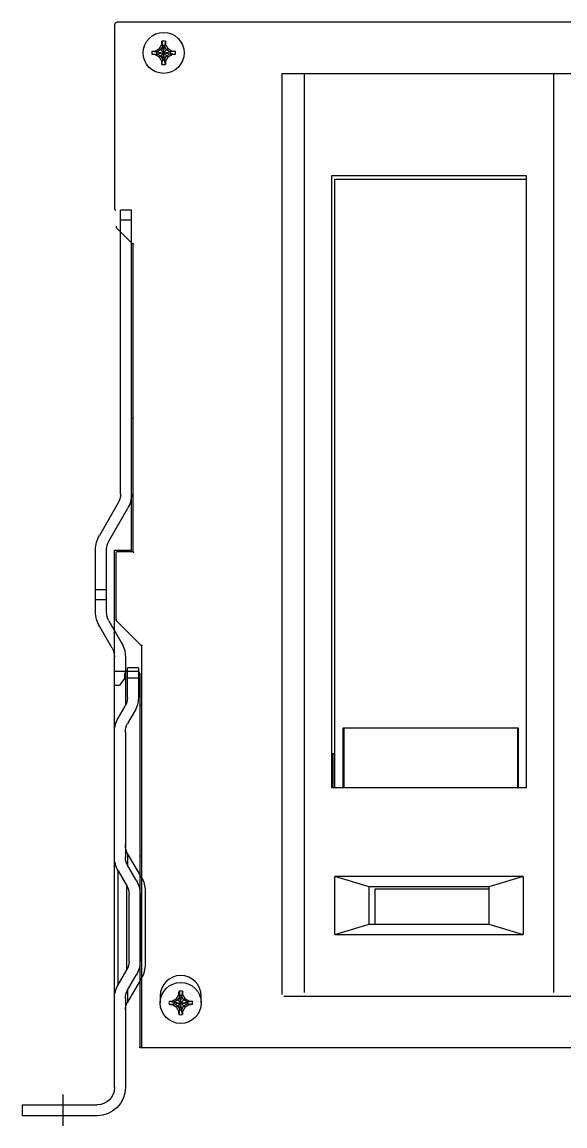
# Model space of a CAD drawing. Header units: inches. Extents: x 0 to 432, y 0 to 333.
# Drawn here: x 0 to 158.8, y 1.5 to 324.5 of the extents above; entities that cross this region are included whole.
import ezdxf

# ---------------------------------------------------------------- set-up
doc = ezdxf.new("R2010")
doc.units = ezdxf.units.IN
doc.layers.add('1', color=1, linetype='Continuous')

# ---------------------------------------------------------------- blocks, each defined once
blk = doc.blocks.new('A$C7F836B4E')
at = {"color": 7, "linetype": 'Continuous'}
for p, q in [((4, 184.84), (4, 268)), ((4, 268), (7.2, 268)), ((4, 265), (7.2, 265)), ((7.2, 184.84), (7.2, 268)), ((7.87, 182.34), (13.4, 172.76)), ((10.63, 171.16), (5.1, 180.74)), ((11.3, 150.34), (11.3, 168.66)), ((14.5, 150.34), (14.5, 168.66)), ((14.5, 157), (11.3, 157)), ((14.5, 154), (11.3, 154)), ((10.63, 147.84), (6.9, 141.38)), ((9.67, 139.78), (13.4, 146.24)), ((5.8, 137.28), (5.8, 122.99)), ((9, 11.2), (9, 137.28)), ((2, 134), (2, 125.34)), ((2, 134), (5.2, 134)), ((5.2, 125.34), (5.2, 134)), ((2, 131), (5.2, 131)), ((7.9, 119.32), (5.87, 122.84)), ((3.1, 121.24), (5.13, 117.72)), ((5.8, 115.22), (5.8, 78.79)), ((1.1, 72.76), (5.13, 79.74)), ((5.13, 79.74), (5.13, 76.29)), ((2.6, 71.9), (5.13, 76.29)), ((7.9, 74.69), (5.37, 70.3)), ((7.9, 41.31), (7.9, 74.69)), ((1.1, 72.76), (1.1, 43.24)), ((0, 68.66), (0, 47.34)), ((5.37, 45.7), (5.37, 70.3)), ((1.5, 67.8), (1.5, 48.2)), ((4.7, 48.2), (4.7, 67.8)), ((7.9, 41.31), (5.37, 45.7)), ((1.1, 43.24), (5.13, 36.26)), ((5.13, 39.71), (2.6, 44.1)), ((5.13, 39.71), (5.13, 36.26)), ((5.8, 37.21), (5.8, 11.2)), ((36, 6.2), (14, 6.2)), ((36, 6.2), (36, 3)), ((14, 3), (36, 3))]:
    blk.add_line(p, q, dxfattribs=at)
for centre, radius, start, end in [((12.2, 184.84), 8.2, 180, 210), ((12.2, 184.84), 5, 180, 210), ((6.3, 168.66), 8.2, 0, 30), ((6.3, 168.66), 5, 0, 30), ((6.3, 150.34), 5, 330, 0), ((6.3, 150.34), 8.2, 330, 0), ((14, 137.28), 8.2, 150, 180), ((14, 137.28), 5, 150, 180), ((10.2, 125.34), 8.2, 180, 210), ((10.2, 125.34), 5, 180, 210), ((0.8, 115.22), 5, 0, 30), ((0.8, 115.22), 8.2, 0, 30), ((0.8, 82.24), 5, 330, 360), ((0.8, 78.79), 5, 330, 0), ((0.8, 78.79), 8.2, 330, 0), ((8.2, 68.66), 8.2, 150, 180), ((9.7, 67.8), 8.2, 150, 180), ((9.7, 67.8), 5, 150, 180), ((8.2, 47.34), 8.2, 180, 210), ((9.7, 48.2), 8.2, 180, 210), ((9.7, 48.2), 5, 180, 210), ((0.8, 37.21), 5, 0, 30), ((0.8, 37.21), 8.2, 0, 30), ((0.8, 33.76), 5, 0, 30), ((14, 11.2), 8.2, 180, 270), ((14, 11.2), 5, 180, 270)]:
    blk.add_arc(centre, radius, start, end, dxfattribs=at)
at = {"layer": '1'}
blk.add_line((24, 0), (24, 9.2), dxfattribs=at)
blk = doc.blocks.new('1235')
at = {"color": 7, "linetype": 'Continuous'}
for p, q in [((29940.36, -116798.58), (29940.36, -116852.08)), ((30317.86, -116797.58), (29941.06, -116797.58)), ((29954.26, -116803.17), (29954.51, -116804.52)), ((29955.26, -116803.17), (29955.01, -116804.52)), ((29951.35, -116806.08), (29952.7, -116806.33)), ((29952.3, -116806.05), (29952.8, -116806.33)), ((29952.8, -116806.33), (29952.7, -116806.33)), ((29952.7, -116806.33), (29956.81, -116806.83)), ((29952.7, -116806.83), (29956.81, -116806.33)), ((29953.88, -116805.7), (29952.8, -116806.33)), ((29952.8, -116806.33), (29956.71, -116806.83)), ((29952.8, -116806.83), (29956.71, -116806.33)), ((29953.51, -116807.83), (29956.01, -116805.33)), ((29956.01, -116807.83), (29953.51, -116805.33)), ((29954.51, -116804.62), (29953.88, -116805.7)), ((29954.23, -116804.12), (29954.51, -116804.62)), ((29954.51, -116808.63), (29955.01, -116804.52)), ((29954.51, -116804.52), (29954.51, -116804.62)), ((29955.01, -116808.63), (29954.51, -116804.52)), ((29954.51, -116808.53), (29955.01, -116804.62)), ((29955.01, -116808.53), (29954.51, -116804.62)), ((29955.01, -116804.62), (29955.28, -116804.12)), ((29955.01, -116804.62), (29955.01, -116804.52)), ((29955.63, -116805.7), (29955.01, -116804.62)), ((29956.71, -116806.33), (29955.63, -116805.7)), ((29957.22, -116806.05), (29956.71, -116806.33)), ((29956.81, -116806.33), (29956.71, -116806.33)), ((29958.16, -116806.08), (29956.81, -116806.33)), ((29951.35, -116807.08), (29952.7, -116806.83)), ((29952.3, -116807.1), (29952.8, -116806.83)), ((29952.7, -116806.83), (29952.8, -116806.83)), ((29952.8, -116806.83), (29953.88, -116807.45)), ((29953.88, -116807.45), (29954.51, -116808.53)), ((29954.51, -116808.53), (29954.23, -116809.04)), ((29954.26, -116809.98), (29954.51, -116808.63)), ((29954.51, -116808.53), (29954.51, -116808.63)), ((29955.01, -116808.53), (29955.63, -116807.45)), ((29955.01, -116808.63), (29955.01, -116808.53)), ((29955.28, -116809.04), (29955.01, -116808.53)), ((29955.26, -116809.98), (29955.01, -116808.63)), ((29955.63, -116807.45), (29956.71, -116806.83)), ((29956.71, -116806.83), (29957.22, -116807.1)), ((29956.71, -116806.83), (29956.81, -116806.83)), ((29958.16, -116807.08), (29956.81, -116806.83)), ((29989.36, -116812.58), (29989.36, -117082.08)), ((29989.36, -116812.58), (30268.86, -116812.58)), ((29995.86, -116812.58), (29995.86, -117081.58)), ((30068.86, -117081.58), (30068.86, -116812.58)), ((30003.86, -116842.58), (30003.86, -117021.58)), ((30060.86, -116842.58), (30003.86, -116842.58)), ((30004.83, -117021.55), (30004.83, -116843.55)), ((30004.83, -116843.55), (30060.83, -116843.55)), ((30060.86, -117021.58), (30060.86, -116842.58)), ((29940.76, -116857.58), (29945.76, -116862.58)), ((29945.36, -116952.08), (29945.36, -116862.18)), ((29945.76, -116862.58), (29945.76, -116952.58)), ((29945.76, -116913.58), (29945.36, -116913.58)), ((29940.36, -116952.08), (29945.36, -116952.08)), ((29940.36, -116991.58), (29940.36, -116952.08)), ((29940.76, -116952.88), (29940.76, -116972.58)), ((29945.76, -116952.58), (29941.06, -116952.58)), ((29940.76, -116972.58), (29948.26, -116980.08)), ((29948.26, -116980.08), (29948.26, -117097.28)), ((29947.06, -116987.58), (29940.36, -116987.58)), ((29943.36, -116989.58), (29941.86, -116991.58)), ((29943.36, -116989.58), (29943.36, -116988.38)), ((29947.86, -117097.58), (29947.86, -116988.38)), ((29940.36, -116991.58), (29941.86, -116991.58)), ((29948.26, -116997.58), (29947.86, -116997.58)), ((30007.23, -117021.55), (30007.23, -117004.05)), ((30007.23, -117004.05), (30058.43, -117004.05)), ((30007.43, -117004.05), (30007.43, -117021.55)), ((30058.23, -117004.05), (30058.23, -117021.55)), ((30058.43, -117004.05), (30058.43, -117021.55)), ((30003.83, -117011.56), (30004.83, -117011.56)), ((30004.33, -117021.58), (30004.33, -117011.84)), ((30007.23, -117011.56), (30007.43, -117011.56)), ((30058.23, -117011.56), (30058.43, -117011.56)), ((30007.43, -117016.05), (30007.23, -117016.05)), ((30058.43, -117016.05), (30058.23, -117016.05)), ((30007.43, -117019.05), (30007.23, -117019.05)), ((30058.43, -117019.05), (30058.23, -117019.05)), ((30003.86, -117021.58), (30060.86, -117021.58)), ((29947.86, -117041.58), (29948.26, -117041.58)), ((30059.86, -117047.58), (30004.86, -117047.58)), ((30004.86, -117064.58), (30004.86, -117047.58)), ((30014.86, -117050.58), (30004.86, -117047.58)), ((30059.86, -117047.58), (30049.86, -117050.58)), ((30059.86, -117047.58), (30059.86, -117064.58)), ((30014.86, -117061.58), (30014.86, -117050.58)), ((30049.86, -117050.58), (30014.86, -117050.58)), ((30016.56, -117051.33), (30016.56, -117061.58)), ((30049.86, -117051.33), (30016.56, -117051.33)), ((30049.86, -117050.58), (30049.86, -117061.58)), ((30004.86, -117064.58), (30014.86, -117061.58)), ((30014.86, -117061.58), (30049.86, -117061.58)), ((30049.86, -117061.58), (30059.86, -117064.58)), ((30004.86, -117064.58), (30059.86, -117064.58)), ((29953.76, -117082.58), (29953.76, -117084.58)), ((29956.35, -117084.08), (29957.7, -117084.33)), ((29957.3, -117084.05), (29957.8, -117084.33)), ((29958.88, -117083.7), (29957.8, -117084.33)), ((29958.51, -117083.33), (29961.01, -117085.83)), ((29958.51, -117085.83), (29961.01, -117083.33)), ((29959.51, -117082.62), (29958.88, -117083.7)), ((29959.23, -117082.12), (29959.51, -117082.62)), ((29959.26, -117081.17), (29959.51, -117082.52)), ((29960.01, -117086.63), (29959.51, -117082.52)), ((29959.51, -117082.52), (29959.51, -117082.62)), ((29959.51, -117086.63), (29960.01, -117082.52)), ((29960.01, -117086.53), (29959.51, -117082.62)), ((29959.51, -117086.53), (29960.01, -117082.62)), ((29960.26, -117081.17), (29960.01, -117082.52)), ((29960.01, -117082.62), (29960.28, -117082.12)), ((29960.01, -117082.62), (29960.01, -117082.52)), ((29960.63, -117083.7), (29960.01, -117082.62)), ((29961.71, -117084.33), (29960.63, -117083.7)), ((29962.22, -117084.05), (29961.71, -117084.33)), ((29963.16, -117084.08), (29961.81, -117084.33)), ((29965.76, -117084.58), (29965.76, -117082.58)), ((29989.86, -117082.58), (30268.86, -117082.58)), ((29956.35, -117085.08), (29957.7, -117084.83)), ((29957.3, -117085.1), (29957.8, -117084.83)), ((29957.7, -117084.33), (29961.81, -117084.83)), ((29957.8, -117084.33), (29957.7, -117084.33)), ((29957.7, -117084.83), (29961.81, -117084.33)), ((29957.7, -117084.83), (29957.8, -117084.83)), ((29957.8, -117084.33), (29961.71, -117084.83)), ((29957.8, -117084.83), (29961.71, -117084.33)), ((29957.8, -117084.83), (29958.88, -117085.45)), ((29958.88, -117085.45), (29959.51, -117086.53)), ((29959.51, -117086.53), (29959.23, -117087.04)), ((29959.26, -117087.98), (29959.51, -117086.63)), ((29959.51, -117086.53), (29959.51, -117086.63)), ((29960.01, -117086.53), (29960.63, -117085.45)), ((29960.28, -117087.04), (29960.01, -117086.53)), ((29960.01, -117086.63), (29960.01, -117086.53)), ((29960.26, -117087.98), (29960.01, -117086.63)), ((29960.63, -117085.45), (29961.71, -117084.83)), ((29961.81, -117084.33), (29961.71, -117084.33)), ((29961.71, -117084.83), (29962.22, -117085.1)), ((29961.71, -117084.83), (29961.81, -117084.83)), ((29963.16, -117085.08), (29961.81, -117084.83)), ((29947.86, -117097.58), (29947.56, -117097.58)), ((29947.86, -117097.58), (30310.86, -117097.58))]:
    blk.add_line(p, q, dxfattribs=at)
for centre in [(29954.76, -116806.58), (29959.76, -117084.58)]:
    blk.add_circle(centre, 6, dxfattribs=at)
for centre, radius, start, end in [((29941.36, -116798.58), 1, 125.3034, 180), ((29941.06, -116797.88), 0.3, 90, 180), ((29954.76, -116806.58), 3.44, 81.6724, 98.3276), ((29954.76, -116806.58), 3.44, 171.6724, 188.3276), ((29954.76, -116806.58), 2.07, 173.0633, 186.9367), ((29954.76, -116806.58), 2.07, 83.0633, 96.9367), ((29954.76, -116806.58), 2.07, 353.0633, 6.9367), ((29954.76, -116806.58), 3.44, 351.6724, 8.3276), ((29954.76, -116806.58), 2.07, 263.0633, 276.9367), ((29954.76, -116806.58), 3.44, 261.6724, 278.3276), ((30005.03, -116843.75), 0.2, 90, 180), ((30060.63, -116843.75), 0.2, 0, 90), ((29940.86, -116852.08), 0.5, 180, 258.3949), ((29941.06, -116952.88), 0.3, 90, 180), ((29944.16, -116988.38), 0.8, 90, 180), ((29947.06, -116988.38), 0.8, 0, 90), ((29959.76, -117082.58), 6, 0, 180), ((29959.76, -117084.58), 3.44, 171.6724, 188.3276), ((29959.76, -117084.58), 3.44, 81.6724, 98.3276), ((29959.76, -117084.58), 2.07, 83.0633, 96.9367), ((29959.76, -117084.58), 3.44, 351.6724, 8.3276), ((29959.76, -117084.58), 2.07, 173.0633, 186.9367), ((29959.76, -117084.58), 2.07, 263.0633, 276.9367), ((29959.76, -117084.58), 2.07, 353.0633, 6.9367), ((29959.76, -117084.58), 3.44, 261.6724, 278.3276), ((29948.56, -117097.28), 0.3, 180, 270)]:
    blk.add_arc(centre, radius, start, end, dxfattribs=at)
for points, knots in [([(29954.24, -116803.71), (29954.24, -116803.65), (29954.25, -116803.53), (29954.25, -116803.35), (29954.26, -116803.23), (29954.26, -116803.17)], [0, 0, 0, 0, 0.1820912, 0.3611827, 0.5369597, 0.5369597, 0.5369597, 0.5369597]), ([(29955.26, -116803.17), (29955.26, -116803.23), (29955.26, -116803.35), (29955.27, -116803.53), (29955.27, -116803.65), (29955.27, -116803.71)], [0, 0, 0, 0, 0.175777, 0.3548685, 0.5369597, 0.5369597, 0.5369597, 0.5369597]), ([(29951.35, -116806.08), (29951.41, -116806.08), (29951.53, -116806.07), (29951.71, -116806.07), (29951.83, -116806.06), (29951.89, -116806.06)], [0, 0, 0, 0, 0.175777, 0.3548685, 0.5369597, 0.5369597, 0.5369597, 0.5369597]), ([(29951.89, -116806.06), (29951.94, -116806.06), (29952.03, -116806.06), (29952.17, -116806.06), (29952.26, -116806.05), (29952.3, -116806.05)], [0, 0, 0, 0, 0.1414932, 0.277527, 0.408073, 0.408073, 0.408073, 0.408073]), ([(29952.3, -116806.05), (29952.36, -116806.02), (29952.47, -116805.95), (29952.63, -116805.85), (29952.79, -116805.75), (29952.93, -116805.67), (29953.08, -116805.58), (29953.22, -116805.49), (29953.36, -116805.41), (29953.46, -116805.35), (29953.51, -116805.33)], [0, 0, 0, 0, 0.205376, 0.395512, 0.574302, 0.745883, 0.913975, 1.079959, 1.244816, 1.409818, 1.409818, 1.409818, 1.409818]), ([(29953.51, -116805.33), (29953.53, -116805.28), (29953.59, -116805.18), (29953.67, -116805.04), (29953.76, -116804.9), (29953.85, -116804.75), (29953.94, -116804.61), (29954.03, -116804.45), (29954.13, -116804.29), (29954.2, -116804.18), (29954.23, -116804.12)], [0, 0, 0, 0, 0.165032, 0.329913, 0.495916, 0.664027, 0.835601, 1.014352, 1.204449, 1.409818, 1.409818, 1.409818, 1.409818]), ([(29954.23, -116804.12), (29954.23, -116804.07), (29954.24, -116803.99), (29954.24, -116803.85), (29954.24, -116803.76), (29954.24, -116803.71)], [0, 0, 0, 0, 0.1303623, 0.2663977, 0.408073, 0.408073, 0.408073, 0.408073]), ([(29955.27, -116803.71), (29955.28, -116803.76), (29955.28, -116803.85), (29955.28, -116803.99), (29955.28, -116804.07), (29955.28, -116804.12)], [0, 0, 0, 0, 0.1414862, 0.2775215, 0.408073, 0.408073, 0.408073, 0.408073]), ([(29955.28, -116804.12), (29955.32, -116804.18), (29955.39, -116804.29), (29955.49, -116804.45), (29955.58, -116804.61), (29955.67, -116804.75), (29955.76, -116804.9), (29955.84, -116805.04), (29955.93, -116805.18), (29955.98, -116805.28), (29956.01, -116805.33)], [0, 0, 0, 0, 0.205369, 0.395466, 0.574217, 0.745791, 0.913902, 1.079905, 1.244785, 1.409818, 1.409818, 1.409818, 1.409818]), ([(29956.01, -116805.33), (29956.06, -116805.35), (29956.15, -116805.41), (29956.3, -116805.49), (29956.44, -116805.58), (29956.58, -116805.67), (29956.73, -116805.76), (29956.89, -116805.85), (29957.05, -116805.95), (29957.16, -116806.02), (29957.22, -116806.05)], [0, 0, 0, 0, 0.165148, 0.330103, 0.496173, 0.664375, 0.835987, 1.014646, 1.20459, 1.409818, 1.409818, 1.409818, 1.409818]), ([(29957.22, -116806.05), (29957.26, -116806.05), (29957.35, -116806.06), (29957.49, -116806.06), (29957.58, -116806.06), (29957.63, -116806.06)], [0, 0, 0, 0, 0.1303621, 0.2663976, 0.408073, 0.408073, 0.408073, 0.408073]), ([(29957.63, -116806.06), (29957.69, -116806.06), (29957.81, -116806.07), (29957.99, -116806.07), (29958.1, -116806.08), (29958.16, -116806.08)], [0, 0, 0, 0, 0.1820912, 0.3611827, 0.5369597, 0.5369597, 0.5369597, 0.5369597]), ([(29951.89, -116807.09), (29951.83, -116807.09), (29951.71, -116807.09), (29951.53, -116807.08), (29951.41, -116807.08), (29951.35, -116807.08)], [0, 0, 0, 0, 0.1820912, 0.3611827, 0.5369597, 0.5369597, 0.5369597, 0.5369597]), ([(29952.3, -116807.1), (29952.26, -116807.1), (29952.17, -116807.1), (29952.03, -116807.1), (29951.94, -116807.1), (29951.89, -116807.09)], [0, 0, 0, 0, 0.1303623, 0.2663977, 0.408073, 0.408073, 0.408073, 0.408073]), ([(29953.51, -116807.83), (29953.46, -116807.8), (29953.36, -116807.75), (29953.22, -116807.66), (29953.08, -116807.58), (29952.93, -116807.49), (29952.79, -116807.4), (29952.63, -116807.31), (29952.47, -116807.21), (29952.36, -116807.14), (29952.3, -116807.1)], [0, 0, 0, 0, 0.165032, 0.329913, 0.495916, 0.664027, 0.835601, 1.014351, 1.204449, 1.409818, 1.409818, 1.409818, 1.409818]), ([(29954.23, -116809.04), (29954.2, -116808.98), (29954.13, -116808.87), (29954.03, -116808.7), (29953.94, -116808.55), (29953.85, -116808.4), (29953.76, -116808.26), (29953.67, -116808.11), (29953.59, -116807.97), (29953.53, -116807.88), (29953.51, -116807.83)], [0, 0, 0, 0, 0.205305, 0.395403, 0.574189, 0.745798, 0.913922, 1.079923, 1.244793, 1.409818, 1.409818, 1.409818, 1.409818]), ([(29954.24, -116809.45), (29954.24, -116809.4), (29954.24, -116809.31), (29954.24, -116809.17), (29954.23, -116809.08), (29954.23, -116809.04)], [0, 0, 0, 0, 0.1414864, 0.2775217, 0.408073, 0.408073, 0.408073, 0.408073]), ([(29954.26, -116809.98), (29954.26, -116809.92), (29954.25, -116809.81), (29954.25, -116809.63), (29954.24, -116809.51), (29954.24, -116809.45)], [0, 0, 0, 0, 0.175777, 0.3548685, 0.5369597, 0.5369597, 0.5369597, 0.5369597]), ([(29955.27, -116809.45), (29955.27, -116809.51), (29955.27, -116809.63), (29955.26, -116809.81), (29955.26, -116809.92), (29955.26, -116809.98)], [0, 0, 0, 0, 0.1820912, 0.3611827, 0.5369597, 0.5369597, 0.5369597, 0.5369597]), ([(29955.28, -116809.04), (29955.28, -116809.08), (29955.28, -116809.17), (29955.28, -116809.31), (29955.28, -116809.4), (29955.27, -116809.45)], [0, 0, 0, 0, 0.1303623, 0.2663977, 0.408073, 0.408073, 0.408073, 0.408073]), ([(29956.01, -116807.83), (29955.98, -116807.88), (29955.93, -116807.97), (29955.84, -116808.12), (29955.76, -116808.26), (29955.67, -116808.4), (29955.58, -116808.55), (29955.49, -116808.7), (29955.39, -116808.87), (29955.32, -116808.98), (29955.28, -116809.04)], [0, 0, 0, 0, 0.165148, 0.330103, 0.496173, 0.664376, 0.835987, 1.014646, 1.20459, 1.409818, 1.409818, 1.409818, 1.409818]), ([(29957.22, -116807.1), (29957.16, -116807.14), (29957.05, -116807.21), (29956.88, -116807.31), (29956.73, -116807.4), (29956.58, -116807.49), (29956.44, -116807.58), (29956.3, -116807.66), (29956.15, -116807.75), (29956.06, -116807.8), (29956.01, -116807.83)], [0, 0, 0, 0, 0.205369, 0.395466, 0.574217, 0.745791, 0.913902, 1.079905, 1.244785, 1.409818, 1.409818, 1.409818, 1.409818]), ([(29957.63, -116807.09), (29957.58, -116807.1), (29957.49, -116807.1), (29957.35, -116807.1), (29957.26, -116807.1), (29957.22, -116807.1)], [0, 0, 0, 0, 0.1414862, 0.2775215, 0.408073, 0.408073, 0.408073, 0.408073]), ([(29958.16, -116807.08), (29958.1, -116807.08), (29957.99, -116807.08), (29957.81, -116807.09), (29957.69, -116807.09), (29957.63, -116807.09)], [0, 0, 0, 0, 0.175777, 0.3548685, 0.5369597, 0.5369597, 0.5369597, 0.5369597]), ([(29941.06, -116857.45), (29941.01, -116857.47), (29940.91, -116857.52), (29940.81, -116857.56), (29940.76, -116857.58)], [0, 0, 0, 0, 0.1570204, 0.3247177, 0.3247177, 0.3247177, 0.3247177]), ([(29946.06, -116862.45), (29946.01, -116862.47), (29945.91, -116862.52), (29945.81, -116862.56), (29945.76, -116862.58)], [0, 0, 0, 0, 0.1570204, 0.3247177, 0.3247177, 0.3247177, 0.3247177]), ([(29946.06, -116952.88), (29946.02, -116952.83), (29945.92, -116952.73), (29945.82, -116952.63), (29945.76, -116952.58)], [0, 0, 0, 0, 0.1845281, 0.4242641, 0.4242641, 0.4242641, 0.4242641]), ([(29941.06, -116972.45), (29941.01, -116972.47), (29940.91, -116972.52), (29940.81, -116972.56), (29940.76, -116972.58)], [0, 0, 0, 0, 0.1570204, 0.3247177, 0.3247177, 0.3247177, 0.3247177]), ([(29948.56, -116979.95), (29948.51, -116979.97), (29948.41, -116980.02), (29948.31, -116980.06), (29948.26, -116980.08)], [0, 0, 0, 0, 0.1570204, 0.3247177, 0.3247177, 0.3247177, 0.3247177]), ([(30003.86, -117011.58), (30003.93, -117011.61), (30004.09, -117011.7), (30004.25, -117011.79), (30004.33, -117011.84)], [0, 0, 0, 0, 0.2549216, 0.5440186, 0.5440186, 0.5440186, 0.5440186]), ([(29956.35, -117084.08), (29956.41, -117084.08), (29956.53, -117084.07), (29956.71, -117084.07), (29956.83, -117084.06), (29956.89, -117084.06)], [0, 0, 0, 0, 0.175777, 0.3548685, 0.5369597, 0.5369597, 0.5369597, 0.5369597]), ([(29956.89, -117084.06), (29956.94, -117084.06), (29957.03, -117084.06), (29957.17, -117084.06), (29957.26, -117084.05), (29957.3, -117084.05)], [0, 0, 0, 0, 0.1414932, 0.277527, 0.408073, 0.408073, 0.408073, 0.408073]), ([(29957.3, -117084.05), (29957.36, -117084.02), (29957.47, -117083.95), (29957.63, -117083.85), (29957.79, -117083.75), (29957.93, -117083.67), (29958.08, -117083.58), (29958.22, -117083.49), (29958.36, -117083.41), (29958.46, -117083.35), (29958.51, -117083.33)], [0, 0, 0, 0, 0.205376, 0.395512, 0.574302, 0.745883, 0.913975, 1.079959, 1.244816, 1.409818, 1.409818, 1.409818, 1.409818]), ([(29958.51, -117083.33), (29958.53, -117083.28), (29958.59, -117083.18), (29958.67, -117083.04), (29958.76, -117082.9), (29958.85, -117082.75), (29958.94, -117082.61), (29959.03, -117082.45), (29959.13, -117082.29), (29959.2, -117082.18), (29959.23, -117082.12)], [0, 0, 0, 0, 0.165032, 0.329913, 0.495916, 0.664027, 0.835601, 1.014352, 1.204449, 1.409818, 1.409818, 1.409818, 1.409818]), ([(29959.23, -117082.12), (29959.23, -117082.07), (29959.24, -117081.99), (29959.24, -117081.85), (29959.24, -117081.76), (29959.24, -117081.71)], [0, 0, 0, 0, 0.1303623, 0.2663977, 0.408073, 0.408073, 0.408073, 0.408073]), ([(29959.24, -117081.71), (29959.24, -117081.65), (29959.25, -117081.53), (29959.25, -117081.35), (29959.26, -117081.23), (29959.26, -117081.17)], [0, 0, 0, 0, 0.1820912, 0.3611827, 0.5369597, 0.5369597, 0.5369597, 0.5369597]), ([(29960.26, -117081.17), (29960.26, -117081.23), (29960.26, -117081.35), (29960.27, -117081.53), (29960.27, -117081.65), (29960.27, -117081.71)], [0, 0, 0, 0, 0.175777, 0.3548685, 0.5369597, 0.5369597, 0.5369597, 0.5369597]), ([(29960.27, -117081.71), (29960.28, -117081.76), (29960.28, -117081.85), (29960.28, -117081.99), (29960.28, -117082.07), (29960.28, -117082.12)], [0, 0, 0, 0, 0.1414862, 0.2775215, 0.408073, 0.408073, 0.408073, 0.408073]), ([(29960.28, -117082.12), (29960.32, -117082.18), (29960.39, -117082.29), (29960.49, -117082.45), (29960.58, -117082.61), (29960.67, -117082.75), (29960.76, -117082.9), (29960.84, -117083.04), (29960.93, -117083.18), (29960.98, -117083.28), (29961.01, -117083.33)], [0, 0, 0, 0, 0.205369, 0.395466, 0.574217, 0.745791, 0.913902, 1.079905, 1.244785, 1.409818, 1.409818, 1.409818, 1.409818]), ([(29961.01, -117083.33), (29961.06, -117083.35), (29961.15, -117083.41), (29961.3, -117083.49), (29961.44, -117083.58), (29961.58, -117083.67), (29961.73, -117083.76), (29961.89, -117083.85), (29962.05, -117083.95), (29962.16, -117084.02), (29962.22, -117084.05)], [0, 0, 0, 0, 0.165148, 0.330103, 0.496173, 0.664375, 0.835987, 1.014646, 1.20459, 1.409818, 1.409818, 1.409818, 1.409818]), ([(29962.22, -117084.05), (29962.26, -117084.05), (29962.35, -117084.06), (29962.49, -117084.06), (29962.58, -117084.06), (29962.63, -117084.06)], [0, 0, 0, 0, 0.1303621, 0.2663976, 0.408073, 0.408073, 0.408073, 0.408073]), ([(29962.63, -117084.06), (29962.69, -117084.06), (29962.81, -117084.07), (29962.99, -117084.07), (29963.1, -117084.08), (29963.16, -117084.08)], [0, 0, 0, 0, 0.1820912, 0.3611827, 0.5369597, 0.5369597, 0.5369597, 0.5369597]), ([(29956.89, -117085.09), (29956.83, -117085.09), (29956.71, -117085.09), (29956.53, -117085.08), (29956.41, -117085.08), (29956.35, -117085.08)], [0, 0, 0, 0, 0.1820912, 0.3611827, 0.5369597, 0.5369597, 0.5369597, 0.5369597]), ([(29957.3, -117085.1), (29957.26, -117085.1), (29957.17, -117085.1), (29957.03, -117085.1), (29956.94, -117085.1), (29956.89, -117085.09)], [0, 0, 0, 0, 0.1303623, 0.2663977, 0.408073, 0.408073, 0.408073, 0.408073]), ([(29958.51, -117085.83), (29958.46, -117085.8), (29958.36, -117085.75), (29958.22, -117085.66), (29958.08, -117085.58), (29957.93, -117085.49), (29957.79, -117085.4), (29957.63, -117085.31), (29957.47, -117085.21), (29957.36, -117085.14), (29957.3, -117085.1)], [0, 0, 0, 0, 0.165032, 0.329913, 0.495916, 0.664027, 0.835601, 1.014351, 1.204449, 1.409818, 1.409818, 1.409818, 1.409818]), ([(29959.23, -117087.04), (29959.2, -117086.98), (29959.13, -117086.87), (29959.03, -117086.7), (29958.94, -117086.55), (29958.85, -117086.4), (29958.76, -117086.26), (29958.67, -117086.11), (29958.59, -117085.97), (29958.53, -117085.88), (29958.51, -117085.83)], [0, 0, 0, 0, 0.205305, 0.395403, 0.574189, 0.745798, 0.913922, 1.079923, 1.244793, 1.409818, 1.409818, 1.409818, 1.409818]), ([(29959.24, -117087.45), (29959.24, -117087.4), (29959.24, -117087.31), (29959.24, -117087.17), (29959.23, -117087.08), (29959.23, -117087.04)], [0, 0, 0, 0, 0.1414864, 0.2775217, 0.408073, 0.408073, 0.408073, 0.408073]), ([(29959.26, -117087.98), (29959.26, -117087.92), (29959.25, -117087.81), (29959.25, -117087.63), (29959.24, -117087.51), (29959.24, -117087.45)], [0, 0, 0, 0, 0.175777, 0.3548685, 0.5369597, 0.5369597, 0.5369597, 0.5369597]), ([(29960.27, -117087.45), (29960.27, -117087.51), (29960.27, -117087.63), (29960.26, -117087.81), (29960.26, -117087.92), (29960.26, -117087.98)], [0, 0, 0, 0, 0.1820912, 0.3611827, 0.5369597, 0.5369597, 0.5369597, 0.5369597]), ([(29960.28, -117087.04), (29960.28, -117087.08), (29960.28, -117087.17), (29960.28, -117087.31), (29960.28, -117087.4), (29960.27, -117087.45)], [0, 0, 0, 0, 0.1303623, 0.2663977, 0.408073, 0.408073, 0.408073, 0.408073]), ([(29961.01, -117085.83), (29960.98, -117085.88), (29960.93, -117085.97), (29960.84, -117086.12), (29960.76, -117086.26), (29960.67, -117086.4), (29960.58, -117086.55), (29960.49, -117086.7), (29960.39, -117086.87), (29960.32, -117086.98), (29960.28, -117087.04)], [0, 0, 0, 0, 0.165148, 0.330103, 0.496173, 0.664376, 0.835987, 1.014646, 1.20459, 1.409818, 1.409818, 1.409818, 1.409818]), ([(29962.22, -117085.1), (29962.16, -117085.14), (29962.05, -117085.21), (29961.88, -117085.31), (29961.73, -117085.4), (29961.58, -117085.49), (29961.44, -117085.58), (29961.3, -117085.66), (29961.15, -117085.75), (29961.06, -117085.8), (29961.01, -117085.83)], [0, 0, 0, 0, 0.205369, 0.395466, 0.574217, 0.745791, 0.913902, 1.079905, 1.244785, 1.409818, 1.409818, 1.409818, 1.409818]), ([(29962.63, -117085.09), (29962.58, -117085.1), (29962.49, -117085.1), (29962.35, -117085.1), (29962.26, -117085.1), (29962.22, -117085.1)], [0, 0, 0, 0, 0.1414862, 0.2775215, 0.408073, 0.408073, 0.408073, 0.408073]), ([(29963.16, -117085.08), (29963.1, -117085.08), (29962.99, -117085.08), (29962.81, -117085.09), (29962.69, -117085.09), (29962.63, -117085.09)], [0, 0, 0, 0, 0.175777, 0.3548685, 0.5369597, 0.5369597, 0.5369597, 0.5369597])]:
    blk.add_open_spline(points, degree=3, knots=knots, dxfattribs=at)
at = {"xscale": -1}
blk.add_blockref('A$C7F836B4E', (29949.36, -117120.58), dxfattribs=at)

msp = doc.modelspace()

# ---------------------------------------------------------------- block references
msp.add_blockref('1235', (-29913.36, 117122.12))

doc.saveas('drawing.dxf')
